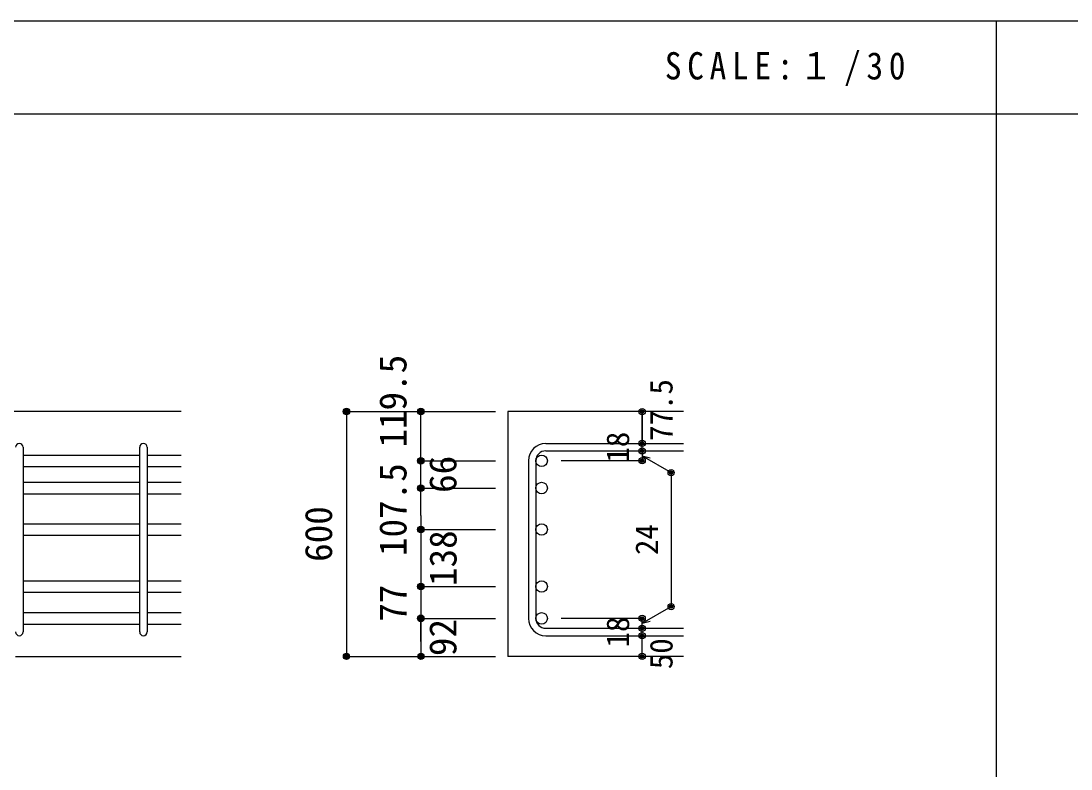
# Model space of a CAD drawing. Units: millimetres at full size, sheet at 1:30; details may follow other scales. Extents: x -5973 to 5954, y -4195 to 4201.
# Drawn here: x -3483 to -944, y 2391 to 4201 of the extents above; entities that cross this region are included whole.
import ezdxf
from ezdxf.enums import TextEntityAlignment as Align

# ---------------------------------------------------------------- set-up
doc = ezdxf.new("R2010")
doc.units = ezdxf.units.MM
doc.header["$LTSCALE"] = 30
doc.header["$PDMODE"] = 32
doc.header["$PDSIZE"] = 15
for name, color, linetype in [('0-1_躯体線', 2, 'Continuous'), ('0-5_基礎梁筋', 7, 'Continuous'), ('0-6_スタラップ筋', 7, 'Continuous'), ('0-D_寸法', 4, 'Continuous'), ('6-7_文字', 7, 'Continuous'), ('F-0_枠', 6, 'Continuous')]:
    doc.layers.add(name, color=color, linetype=linetype)
doc.styles.add('ＭＳ ゴシック', font='')
doc.styles.get('ＭＳ ゴシック').set_extended_font_data('MS Gothic')

msp = doc.modelspace()

# ---------------------------------------------------------------- linework, layer by layer
at = {"layer": '0-1_躯体線'}
for p, q in [((-3095.8, 3256.03), (-5095.8, 3256.03)), ((-1880.8, 3256.03), (-2305.8, 3256.03)), ((-2305.8, 3256.03), (-2305.8, 2663.53)), ((-3495.8, 2663.53), (-3095.8, 2663.53)), ((-1880.8, 2663.53), (-2305.8, 2663.53))]:
    msp.add_line(p, q, dxfattribs=at)
at = {"layer": '0-5_基礎梁筋'}
for p, q in [((-3477.8, 3150.83), (-3195.8, 3150.83)), ((-3177.8, 3150.83), (-3095.8, 3150.83)), ((-3477.8, 3122.83), (-3195.8, 3122.83)), ((-3177.8, 3122.83), (-3095.8, 3122.83)), ((-3477.8, 3084.83), (-3195.8, 3084.83)), ((-3177.8, 3084.83), (-3095.8, 3084.83)), ((-3477.8, 3056.83), (-3195.8, 3056.83)), ((-3177.8, 3056.83), (-3095.8, 3056.83)), ((-3477.8, 2984.53), (-3195.8, 2984.53)), ((-3177.8, 2984.53), (-3095.8, 2984.53)), ((-3477.8, 2956.53), (-3195.8, 2956.53)), ((-3177.8, 2956.53), (-3095.8, 2956.53)), ((-3477.8, 2846.53), (-3195.8, 2846.53)), ((-3177.8, 2846.53), (-3095.8, 2846.53)), ((-3477.8, 2818.53), (-3195.8, 2818.53)), ((-3177.8, 2818.53), (-3095.8, 2818.53)), ((-3477.8, 2769.53), (-3195.8, 2769.53)), ((-3177.8, 2769.53), (-3095.8, 2769.53)), ((-3477.8, 2741.53), (-3195.8, 2741.53)), ((-3177.8, 2741.53), (-3095.8, 2741.53))]:
    msp.add_line(p, q, dxfattribs=at)
at = {"layer": '0-5_基礎梁筋', "color": 3}
for centre in [(-2223.8, 3136.83), (-2223.8, 3070.83), (-2223.8, 2970.53), (-2223.8, 2832.53), (-2223.8, 2755.53)]:
    msp.add_circle(centre, 14, dxfattribs=at)
at = {"layer": '0-6_スタラップ筋'}
for p, q in [((-2213.8, 3178.83), (-1880.8, 3178.83)), ((-3477.8, 3169.83), (-3477.8, 2722.53)), ((-3195.8, 2722.53), (-3195.8, 3169.83)), ((-3177.8, 3169.83), (-3177.8, 2722.53)), ((-2213.8, 3160.83), (-1880.8, 3160.83)), ((-2255.8, 3136.83), (-2255.8, 2755.53)), ((-2237.8, 3136.83), (-2237.8, 2755.53)), ((-2213.8, 2731.53), (-1880.8, 2731.53)), ((-2213.8, 2713.53), (-1880.8, 2713.53))]:
    msp.add_line(p, q, dxfattribs=at)
for centre, radius, start, end in [((-3486.8, 3169.83), 9, 0, 180), ((-3186.8, 3169.83), 9, 0, 180), ((-2213.8, 3136.83), 42, 90, 180), ((-2213.8, 3136.83), 24, 90, 180), ((-2213.8, 2755.53), 42, 180, 270), ((-2213.8, 2755.53), 24, 180, 270), ((-3486.8, 2722.53), 9, 180, 0), ((-3186.8, 2722.53), 9, 180, 0)]:
    msp.add_arc(centre, radius, start, end, dxfattribs=at)
at = {"layer": '0-D_寸法'}
for p, q in [((-2695.8, 3256.03), (-2515.8, 3256.03)), ((-2695.8, 3256.03), (-2515.8, 3256.03)), ((-2695.8, 3256.03), (-2695.8, 2663.53)), ((-2515.8, 3256.03), (-2335.8, 3256.03)), ((-2515.8, 3256.03), (-2335.8, 3256.03)), ((-2515.8, 3004.83), (-2515.8, 3256.03)), ((-1980.8, 3178.83), (-1980.8, 3256.03)), ((-1980.8, 3256.03), (-1980.8, 3178.83)), ((-1980.8, 3160.83), (-1980.8, 3178.83)), ((-1980.8, 3160.83), (-1980.8, 3136.83)), ((-1980.8, 3148.83), (-1910.74, 3108.39)), ((-1980.8, 3148.83), (-1961.48, 3143.66)), ((-2515.8, 3136.83), (-2335.8, 3136.83)), ((-2515.8, 3136.83), (-2335.8, 3136.83)), ((-1980.8, 3136.83), (-2176.89, 3136.83)), ((-1910.74, 3108.39), (-1910.74, 2783.98)), ((-2515.8, 3070.83), (-2335.8, 3070.83)), ((-2515.8, 3070.83), (-2335.8, 3070.83)), ((-2515.8, 3004.83), (-2515.8, 2663.53)), ((-2515.8, 2970.53), (-2335.8, 2970.53)), ((-2515.8, 2970.53), (-2335.8, 2970.53)), ((-2515.8, 2832.53), (-2335.8, 2832.53)), ((-1980.8, 2743.53), (-1910.74, 2783.98)), ((-2515.8, 2755.53), (-2335.8, 2755.53)), ((-2515.8, 2699.57), (-2515.8, 2755.53)), ((-1980.8, 2755.53), (-2176.89, 2755.53)), ((-1980.8, 2731.53), (-1980.8, 2755.53)), ((-1980.8, 2743.53), (-1961.48, 2748.71)), ((-1980.8, 2713.53), (-1980.8, 2731.53)), ((-1980.8, 2663.53), (-1980.8, 2713.53)), ((-2695.8, 2663.53), (-2515.8, 2663.53)), ((-2515.8, 2663.53), (-2335.8, 2663.53))]:
    msp.add_line(p, q, dxfattribs=at)
for centre, radius in [((-2695.8, 3256.03), 8), ((-2695.8, 3256.03), 7.2), ((-2695.8, 3256.03), 6.4), ((-2695.8, 3256.03), 5.6), ((-2695.8, 3256.03), 4.8), ((-2695.8, 3256.03), 4), ((-2695.8, 3256.03), 3.2), ((-2695.8, 3256.03), 2.4), ((-2695.8, 3256.03), 1.6), ((-2695.8, 3256.03), 0.8), ((-2515.8, 3256.03), 8), ((-2515.8, 3256.03), 7.2), ((-2515.8, 3256.03), 6.4), ((-2515.8, 3256.03), 5.6), ((-2515.8, 3256.03), 4.8), ((-2515.8, 3256.03), 4), ((-2515.8, 3256.03), 3.2), ((-2515.8, 3256.03), 2.4), ((-2515.8, 3256.03), 1.6), ((-2515.8, 3256.03), 0.8), ((-1980.8, 3256.03), 4), ((-1980.8, 3256.03), 3.6), ((-1980.8, 3256.03), 3.2), ((-1980.8, 3256.03), 2.8), ((-1980.8, 3256.03), 2.4), ((-1980.8, 3256.03), 2), ((-1980.8, 3256.03), 1.6), ((-1980.8, 3256.03), 1.2), ((-1980.8, 3256.03), 0.8), ((-1980.8, 3256.03), 0.4), ((-1980.8, 3178.83), 4), ((-1980.8, 3178.83), 3.6), ((-1980.8, 3178.83), 3.2), ((-1980.8, 3178.83), 2.8), ((-1980.8, 3178.83), 2.4), ((-1980.8, 3178.83), 2), ((-1980.8, 3178.83), 1.6), ((-1980.8, 3178.83), 1.2), ((-1980.8, 3178.83), 0.8), ((-1980.8, 3178.83), 0.4), ((-1980.8, 3160.83), 4), ((-1980.8, 3160.83), 3.6), ((-1980.8, 3160.83), 3.2), ((-1980.8, 3160.83), 2.8), ((-1980.8, 3160.83), 2.4), ((-1980.8, 3160.83), 2), ((-1980.8, 3160.83), 1.6), ((-1980.8, 3160.83), 1.2), ((-1980.8, 3160.83), 0.8), ((-1980.8, 3160.83), 0.4), ((-2515.8, 3136.83), 8), ((-2515.8, 3136.83), 7.2), ((-2515.8, 3136.83), 6.4), ((-2515.8, 3136.83), 5.6), ((-2515.8, 3136.83), 4.8), ((-2515.8, 3136.83), 4), ((-2515.8, 3136.83), 3.2), ((-2515.8, 3136.83), 2.4), ((-2515.8, 3136.83), 1.6), ((-2515.8, 3136.83), 0.8), ((-1980.8, 3136.83), 4), ((-1980.8, 3136.83), 3.6), ((-1980.8, 3136.83), 3.2), ((-1980.8, 3136.83), 2.8), ((-1980.8, 3136.83), 2.4), ((-1980.8, 3136.83), 2), ((-1980.8, 3136.83), 1.6), ((-1980.8, 3136.83), 1.2), ((-1980.8, 3136.83), 0.8), ((-1980.8, 3136.83), 0.4), ((-1910.74, 3108.39), 4), ((-1910.74, 3108.39), 3.6), ((-1910.74, 3108.39), 3.2), ((-1910.74, 3108.39), 2.8), ((-1910.74, 3108.39), 2.4), ((-1910.74, 3108.39), 2), ((-1910.74, 3108.39), 1.6), ((-1910.74, 3108.39), 1.2), ((-1910.74, 3108.39), 0.8), ((-1910.74, 3108.39), 0.4), ((-2515.8, 3070.83), 8), ((-2515.8, 3070.83), 7.2), ((-2515.8, 3070.83), 6.4), ((-2515.8, 3070.83), 5.6), ((-2515.8, 3070.83), 4.8), ((-2515.8, 3070.83), 4), ((-2515.8, 3070.83), 3.2), ((-2515.8, 3070.83), 2.4), ((-2515.8, 3070.83), 1.6), ((-2515.8, 3070.83), 0.8), ((-2515.8, 2970.53), 8), ((-2515.8, 2970.53), 7.2), ((-2515.8, 2970.53), 6.4), ((-2515.8, 2970.53), 5.6), ((-2515.8, 2970.53), 4.8), ((-2515.8, 2970.53), 4), ((-2515.8, 2970.53), 3.2), ((-2515.8, 2970.53), 2.4), ((-2515.8, 2970.53), 1.6), ((-2515.8, 2970.53), 0.8), ((-2515.8, 2832.53), 8), ((-2515.8, 2832.53), 7.2), ((-2515.8, 2832.53), 6.4), ((-2515.8, 2832.53), 5.6), ((-2515.8, 2832.53), 4.8), ((-2515.8, 2832.53), 4), ((-2515.8, 2832.53), 3.2), ((-2515.8, 2832.53), 2.4), ((-2515.8, 2832.53), 1.6), ((-2515.8, 2832.53), 0.8), ((-1910.74, 2783.98), 4), ((-1910.74, 2783.98), 3.6), ((-1910.74, 2783.98), 3.2), ((-1910.74, 2783.98), 2.8), ((-1910.74, 2783.98), 2.4), ((-1910.74, 2783.98), 2), ((-1910.74, 2783.98), 1.6), ((-1910.74, 2783.98), 1.2), ((-1910.74, 2783.98), 0.8), ((-1910.74, 2783.98), 0.4), ((-2515.8, 2755.53), 8), ((-2515.8, 2755.53), 7.2), ((-2515.8, 2755.53), 6.4), ((-2515.8, 2755.53), 5.6), ((-2515.8, 2755.53), 4.8), ((-2515.8, 2755.53), 4), ((-2515.8, 2755.53), 3.2), ((-2515.8, 2755.53), 2.4), ((-2515.8, 2755.53), 1.6), ((-2515.8, 2755.53), 0.8), ((-1980.8, 2755.53), 4), ((-1980.8, 2755.53), 3.6), ((-1980.8, 2755.53), 3.2), ((-1980.8, 2755.53), 2.8), ((-1980.8, 2755.53), 2.4), ((-1980.8, 2755.53), 2), ((-1980.8, 2755.53), 1.6), ((-1980.8, 2755.53), 1.2), ((-1980.8, 2755.53), 0.8), ((-1980.8, 2755.53), 0.4), ((-1980.8, 2731.53), 4), ((-1980.8, 2713.53), 4), ((-1980.8, 2731.53), 3.6), ((-1980.8, 2713.53), 3.6), ((-1980.8, 2731.53), 3.2), ((-1980.8, 2713.53), 3.2), ((-1980.8, 2731.53), 2.8), ((-1980.8, 2731.53), 2.4), ((-1980.8, 2731.53), 2), ((-1980.8, 2731.53), 1.6), ((-1980.8, 2731.53), 1.2), ((-1980.8, 2731.53), 0.8), ((-1980.8, 2731.53), 0.4), ((-1980.8, 2713.53), 2.8), ((-1980.8, 2713.53), 2.4), ((-1980.8, 2713.53), 2), ((-1980.8, 2713.53), 1.6), ((-1980.8, 2713.53), 1.2), ((-1980.8, 2713.53), 0.8), ((-1980.8, 2713.53), 0.4), ((-2695.8, 2663.53), 7.2), ((-2695.8, 2663.53), 6.4), ((-2695.8, 2663.53), 5.6), ((-2695.8, 2663.53), 4.8), ((-2695.8, 2663.53), 4), ((-2695.8, 2663.53), 3.2), ((-2695.8, 2663.53), 2.4), ((-2515.8, 2663.53), 7.2), ((-2515.8, 2663.53), 6.4), ((-2515.8, 2663.53), 5.6), ((-2515.8, 2663.53), 4.8), ((-2515.8, 2663.53), 4), ((-2515.8, 2663.53), 3.2), ((-2515.8, 2663.53), 2.4), ((-1980.8, 2663.53), 4), ((-1980.8, 2663.53), 3.6), ((-1980.8, 2663.53), 3.2), ((-1980.8, 2663.53), 2.8), ((-1980.8, 2663.53), 2.4), ((-2695.8, 2663.53), 1.6), ((-2695.8, 2663.53), 0.8), ((-2515.8, 2663.53), 1.6), ((-2515.8, 2663.53), 0.8), ((-1980.8, 2663.53), 2), ((-1980.8, 2663.53), 1.6), ((-1980.8, 2663.53), 1.2), ((-1980.8, 2663.53), 0.8), ((-1980.8, 2663.53), 0.4)]:
    msp.add_circle(centre, radius, dxfattribs=at)
at = {"layer": '0-D_寸法', "color": 7}
for p in [(-2695.8, 3256.03), (-2695.8, 3256.03), (-2515.8, 3256.03), (-1980.8, 3256.03), (-1980.8, 3178.83), (-1980.8, 3160.83), (-2515.8, 3136.83), (-1980.8, 3136.83), (-1910.74, 3108.39), (-2515.8, 3070.83), (-2515.8, 2970.53), (-2515.8, 2832.53), (-2515.8, 2832.53), (-1910.74, 2783.98), (-2515.8, 2755.53), (-2515.8, 2755.53), (-1980.8, 2755.53), (-1980.8, 2755.53), (-1980.8, 2731.53), (-1980.8, 2713.53), (-2695.8, 2663.53), (-2515.8, 2663.53), (-1980.8, 2663.53)]:
    msp.add_point(p, dxfattribs=at)
at = {"layer": 'F-0_枠'}
msp.add_line((-5972.88, 4201.15), (5954.1, 4201.15), dxfattribs=at)
at = {"layer": 'F-0_枠', "color": 2}
for p, q in [((-1124.64, 4201.15), (-1124.64, -4195.24)), ((-5972.88, 3976.15), (3723.6, 3976.15))]:
    msp.add_line(p, q, dxfattribs=at)

# ---------------------------------------------------------------- texts
at = {"layer": '0-D_寸法', "style": 'ＭＳ ゴシック'}
for s, height, p in [('119.5', 65.98, (-2530.84, 3168.84)), ('77.5', 54.99, (-1890.8, 3184.83)), ('18', 54.99, (-1995.8, 3132.33)), ('107.5', 65.98, (-2530.84, 2906.39)), ('66', 65.98, (-2410.15, 3059.14)), ('600', 65.98, (-2710.8, 2892.28)), ('24', 54.99, (-1925.74, 2908.68)), ('138', 65.98, (-2409.64, 2833.87)), ('77', 65.98, (-2530.83, 2747.27)), ('92', 65.98, (-2410.11, 2664.24)), ('18', 54.99, (-1995.8, 2685.03)), ('50', 54.99, (-1890.8, 2632.53))]:
    msp.add_text(s, height=height, rotation=90, dxfattribs=at).set_placement(p, align=Align.BOTTOM_LEFT)
at = {"layer": '6-7_文字', "color": 2, "insert": (-1925.98, 4043.65), "char_height": 65.98, "attachment_point": 7, "style": 'ＭＳ ゴシック'}
msp.add_mtext('\\T1.34;\\W0.9;SCALE:１/30', dxfattribs=at)

doc.saveas('drawing.dxf')
